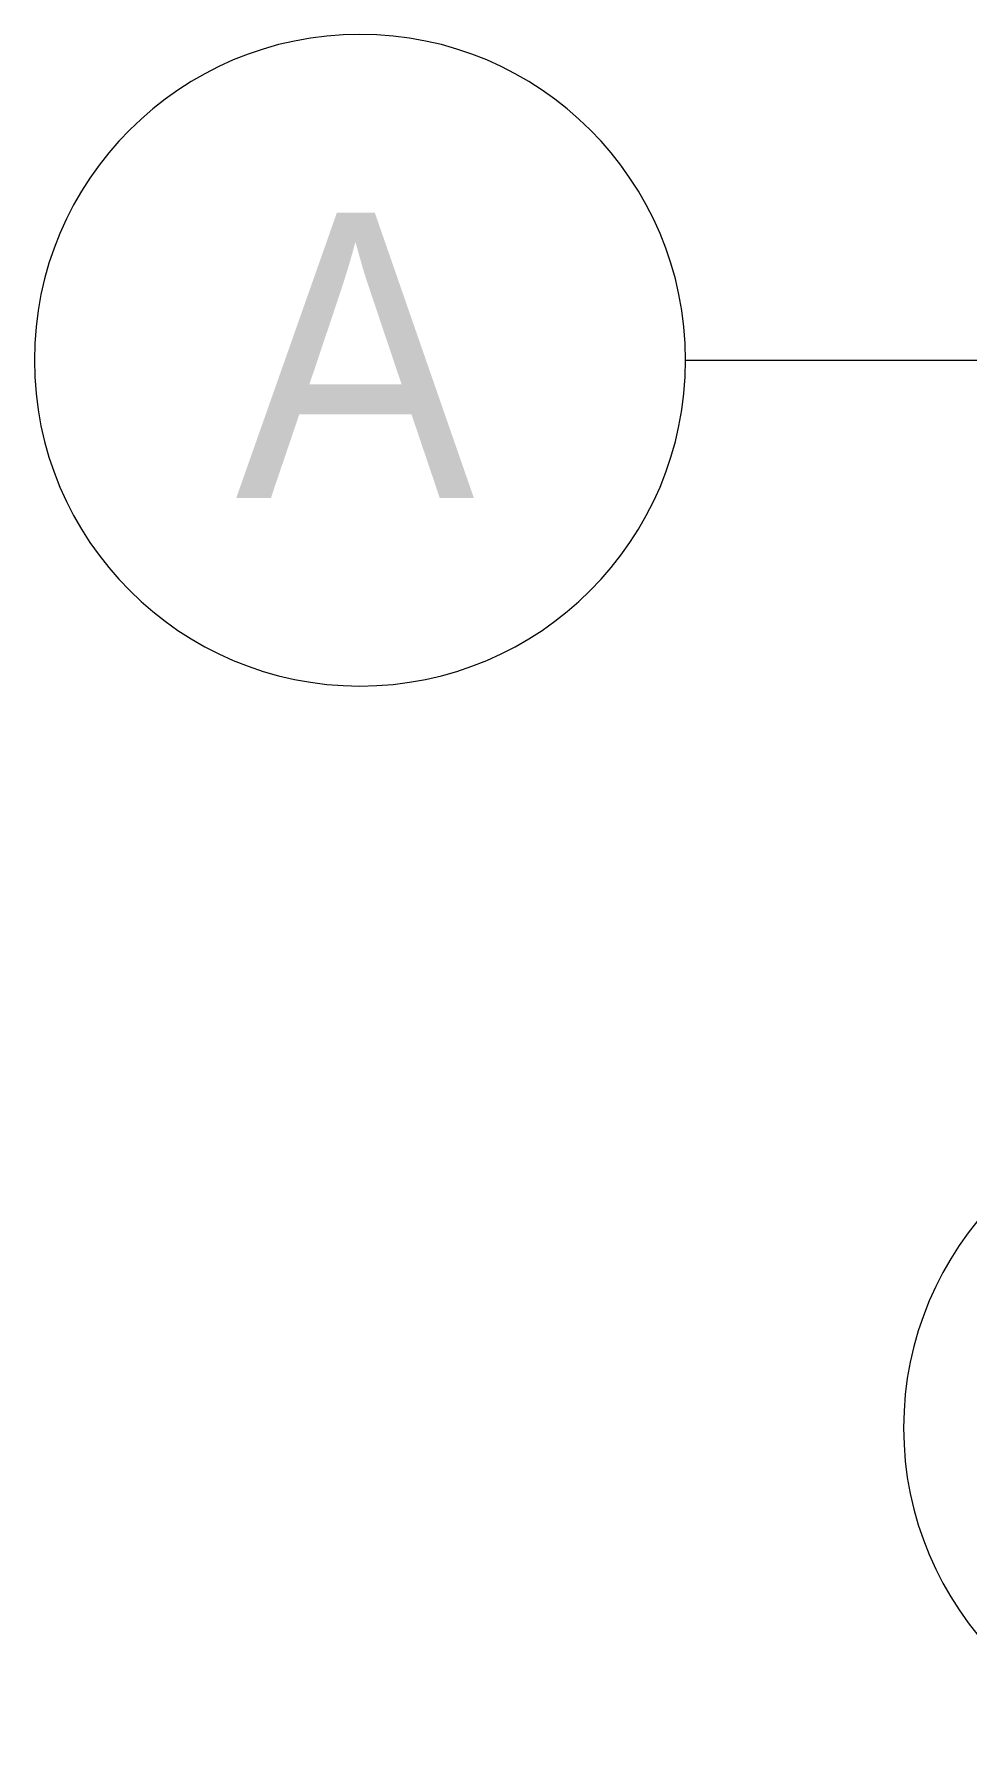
# Model space of a CAD drawing. Header units: millimetres. Extents: x 81711 to 274967, y -8553 to 29000.
# Drawn here: x 140728 to 146454, y -8553 to 2000 of the extents above; entities that cross this region are included whole.
import ezdxf

# ---------------------------------------------------------------- set-up
doc = ezdxf.new("R2010")
doc.units = ezdxf.units.MM
doc.layers.add('Оси', color=7, linetype='Continuous', lineweight=9)
doc.layers.add('Оси-1', color=7, linetype='Continuous', lineweight=20)
doc.styles.add('Arial_1', font='arial.ttf', dxfattribs={"width": 0.9, "height": 1750})

# ---------------------------------------------------------------- blocks, each defined once
blk = doc.blocks.new('Ось сетки - D8-29747960-1_5_3_птичка')
at = {"layer": 'Оси-1'}
for start, end in [(360, 180), (180, 360)]:
    blk.add_arc((0, 0), 4, start, end, dxfattribs=at)

msp = doc.modelspace()

# ---------------------------------------------------------------- linework, layer by layer
at = {"layer": 'Оси'}
msp.add_line((144727.9, 0), (157227.9, 0), dxfattribs=at)

# ---------------------------------------------------------------- block references
at = {"layer": 'Оси-1', "xscale": 499.9999999999995, "yscale": 499.9999999999995, "zscale": 499.9999999999995, "rotation": 269.9999999999994}
msp.add_blockref('Ось сетки - D8-29747960-1_5_3_птичка', (142727.9, 0), dxfattribs=at)
at = {"layer": 'Оси-1', "xscale": 499.9999999999995, "yscale": 499.9999999999995, "zscale": 499.9999999999995}
msp.add_blockref('Ось сетки - D8-29747960-1_5_3_птичка', (148066.7, -6552.8), dxfattribs=at)

# ---------------------------------------------------------------- texts
at = {"layer": 'Оси', "insert": (141964, 905.2), "char_height": 1750, "width": 1803.797, "attachment_point": 1, "style": 'Arial_1'}
msp.add_mtext('\\fArial|b0|i0|c204|p34|;\\W.9;А', dxfattribs=at)

doc.saveas('drawing.dxf')
